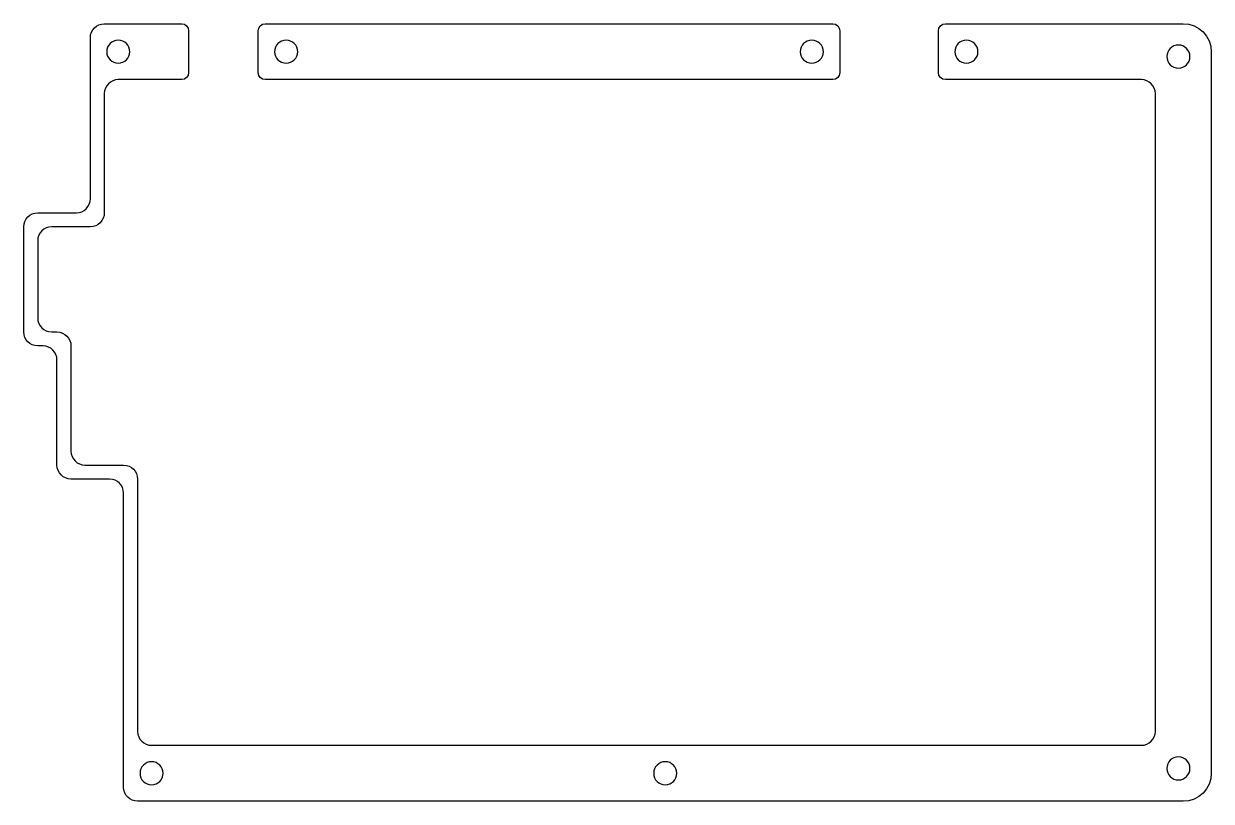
# Model space of a CAD drawing. Header units: inches. Extents: x 64 to 234, y -163 to -52.
import ezdxf

# ---------------------------------------------------------------- set-up
doc = ezdxf.new("R2010")
doc.units = ezdxf.units.IN
doc.header["$MEASUREMENT"] = 0
doc.layers.add('Layer 1', color=7, linetype='Continuous')

# ---------------------------------------------------------------- blocks, each defined once
blk = doc.blocks.new('block 2')
at = {"layer": 'Layer 1', "color": 195, "lineweight": 25, "true_color": 0x794d9e}
blk.add_open_spline([(75.87, -79.12), (75.87, -79.12), (75.87, -62.07), (75.87, -62.07), (75.87, -60.97), (76.76, -60.07), (77.87, -60.07), (77.87, -60.07), (86.94, -60.07), (86.94, -60.07), (87.49, -60.07), (87.94, -59.62), (87.94, -59.07), (87.94, -59.07), (87.94, -53.07), (87.94, -53.07), (87.94, -52.52), (87.49, -52.07), (86.94, -52.07), (86.94, -52.07), (75.87, -52.07), (75.87, -52.07), (74.76, -52.07), (73.87, -52.97), (73.87, -54.07), (73.87, -54.07), (73.87, -62.07), (73.87, -62.07), (73.87, -62.07), (73.87, -77.12), (73.87, -77.12), (73.87, -78.23), (72.97, -79.12), (71.87, -79.12), (71.87, -79.12), (66.34, -79.12), (66.34, -79.12), (65.24, -79.12), (64.34, -80.02), (64.34, -81.12), (64.34, -81.12), (64.34, -96.17), (64.34, -96.17), (64.34, -97.28), (65.24, -98.17), (66.34, -98.17), (66.34, -98.17), (67.1, -98.17), (67.1, -98.17), (68.21, -98.17), (69.1, -99.07), (69.1, -100.17), (69.1, -100.17), (69.1, -115.22), (69.1, -115.22), (69.1, -116.33), (70, -117.22), (71.1, -117.22), (71.1, -117.22), (76.63, -117.22), (76.63, -117.22), (77.73, -117.22), (78.63, -118.12), (78.63, -119.22), (78.63, -119.22), (78.63, -161.32), (78.63, -161.32), (78.63, -162.43), (79.53, -163.32), (80.63, -163.32), (80.63, -163.32), (230.27, -163.32), (230.27, -163.32), (232.48, -163.32), (234.27, -161.53), (234.27, -159.32), (234.27, -159.32), (234.27, -56.07), (234.27, -56.07), (234.27, -53.86), (232.48, -52.07), (230.27, -52.07), (230.27, -52.07), (196.23, -52.07), (196.23, -52.07), (195.67, -52.07), (195.23, -52.52), (195.23, -53.07), (195.23, -53.07), (195.23, -59.07), (195.23, -59.07), (195.23, -59.62), (195.67, -60.07), (196.23, -60.07), (196.23, -60.07), (224.27, -60.07), (224.27, -60.07), (225.37, -60.07), (226.27, -60.97), (226.27, -62.07), (226.27, -62.07), (226.27, -153.32), (226.27, -153.32), (226.27, -154.42), (225.37, -155.32), (224.27, -155.32), (224.27, -155.32), (82.63, -155.32), (82.63, -155.32), (81.53, -155.32), (80.63, -154.42), (80.63, -153.32), (80.63, -153.32), (80.63, -117.22), (80.63, -117.22), (80.63, -116.12), (79.73, -115.22), (78.63, -115.22), (78.63, -115.22), (73.1, -115.22), (73.1, -115.22), (72, -115.22), (71.1, -114.33), (71.1, -113.22), (71.1, -113.22), (71.1, -98.17), (71.1, -98.17), (71.1, -97.07), (70.21, -96.17), (69.1, -96.17), (69.1, -96.17), (68.34, -96.17), (68.34, -96.17), (67.24, -96.17), (66.34, -95.28), (66.34, -94.17), (66.34, -94.17), (66.34, -83.12), (66.34, -83.12), (66.34, -82.02), (67.24, -81.12), (68.34, -81.12), (68.34, -81.12), (73.87, -81.12), (73.87, -81.12), (74.97, -81.12), (75.87, -80.23), (75.87, -79.12)], degree=3, knots=[0, 0, 0, 0, 1, 1, 1, 2, 2, 2, 3, 3, 3, 4, 4, 4, 5, 5, 5, 6, 6, 6, 7, 7, 7, 8, 8, 8, 9, 9, 9, 10, 10, 10, 11, 11, 11, 12, 12, 12, 13, 13, 13, 14, 14, 14, 15, 15, 15, 16, 16, 16, 17, 17, 17, 18, 18, 18, 19, 19, 19, 20, 20, 20, 21, 21, 21, 22, 22, 22, 23, 23, 23, 24, 24, 24, 25, 25, 25, 26, 26, 26, 27, 27, 27, 28, 28, 28, 29, 29, 29, 30, 30, 30, 31, 31, 31, 32, 32, 32, 33, 33, 33, 34, 34, 34, 35, 35, 35, 36, 36, 36, 37, 37, 37, 38, 38, 38, 39, 39, 39, 40, 40, 40, 41, 41, 41, 42, 42, 42, 43, 43, 43, 44, 44, 44, 45, 45, 45, 46, 46, 46, 47, 47, 47, 48, 48, 48, 49, 49, 49, 49], dxfattribs=at)

msp = doc.modelspace()

# ---------------------------------------------------------------- linework, layer by layer
at = {"layer": 'Layer 1', "color": 195, "lineweight": 25, "true_color": 0x794d9e}
msp.add_open_spline([(181.11, -59.07), (181.11, -59.07), (181.11, -53.07), (181.11, -53.07), (181.11, -52.52), (180.66, -52.07), (180.11, -52.07), (180.11, -52.07), (98.89, -52.07), (98.89, -52.07), (98.34, -52.07), (97.89, -52.52), (97.89, -53.07), (97.89, -53.07), (97.89, -59.07), (97.89, -59.07), (97.89, -59.62), (98.34, -60.07), (98.89, -60.07), (98.89, -60.07), (180.11, -60.07), (180.11, -60.07), (180.66, -60.07), (181.11, -59.62), (181.11, -59.07)], degree=3, knots=[0, 0, 0, 0, 1, 1, 1, 2, 2, 2, 3, 3, 3, 4, 4, 4, 5, 5, 5, 6, 6, 6, 7, 7, 7, 8, 8, 8, 8], dxfattribs=at)
at = {"layer": 'Layer 1', "color": 193, "lineweight": 25, "true_color": 0x9877b5}
for points in [[(79.52, -56.07), (79.52, -56.98), (78.78, -57.72), (77.87, -57.72), (76.96, -57.72), (76.22, -56.98), (76.22, -56.07), (76.22, -55.16), (76.96, -54.42), (77.87, -54.42), (78.78, -54.42), (79.52, -55.16), (79.52, -56.07)], [(103.54, -56.07), (103.54, -56.98), (102.8, -57.72), (101.89, -57.72), (100.98, -57.72), (100.24, -56.98), (100.24, -56.07), (100.24, -55.16), (100.98, -54.42), (101.89, -54.42), (102.8, -54.42), (103.54, -55.16), (103.54, -56.07)], [(178.76, -56.07), (178.76, -56.98), (178.02, -57.72), (177.11, -57.72), (176.2, -57.72), (175.46, -56.98), (175.46, -56.07), (175.46, -55.16), (176.2, -54.42), (177.11, -54.42), (178.02, -54.42), (178.76, -55.16), (178.76, -56.07)], [(200.88, -56.07), (200.88, -56.98), (200.14, -57.72), (199.23, -57.72), (198.32, -57.72), (197.58, -56.98), (197.58, -56.07), (197.58, -55.16), (198.32, -54.42), (199.23, -54.42), (200.14, -54.42), (200.88, -55.16), (200.88, -56.07)], [(231.22, -56.77), (231.22, -57.68), (230.48, -58.42), (229.57, -58.42), (228.66, -58.42), (227.92, -57.68), (227.92, -56.77), (227.92, -55.86), (228.66, -55.12), (229.57, -55.12), (230.48, -55.12), (231.22, -55.86), (231.22, -56.77)], [(84.28, -159.32), (84.28, -160.23), (83.54, -160.97), (82.63, -160.97), (81.72, -160.97), (80.98, -160.23), (80.98, -159.32), (80.98, -158.41), (81.72, -157.67), (82.63, -157.67), (83.54, -157.67), (84.28, -158.41), (84.28, -159.32)], [(157.78, -159.32), (157.78, -160.23), (157.04, -160.97), (156.13, -160.97), (155.22, -160.97), (154.48, -160.23), (154.48, -159.32), (154.48, -158.41), (155.22, -157.67), (156.13, -157.67), (157.04, -157.67), (157.78, -158.41), (157.78, -159.32)], [(231.22, -158.62), (231.22, -159.53), (230.48, -160.27), (229.57, -160.27), (228.66, -160.27), (227.92, -159.53), (227.92, -158.62), (227.92, -157.71), (228.66, -156.97), (229.57, -156.97), (230.48, -156.97), (231.22, -157.71), (231.22, -158.62)]]:
    msp.add_open_spline(points, degree=3, knots=[0, 0, 0, 0, 1, 1, 1, 2, 2, 2, 3, 3, 3, 4, 4, 4, 4], dxfattribs=at)

# ---------------------------------------------------------------- block references
at = {"layer": 'Layer 1'}
msp.add_blockref('block 2', (0, 0), dxfattribs=at)

doc.saveas('drawing.dxf')
